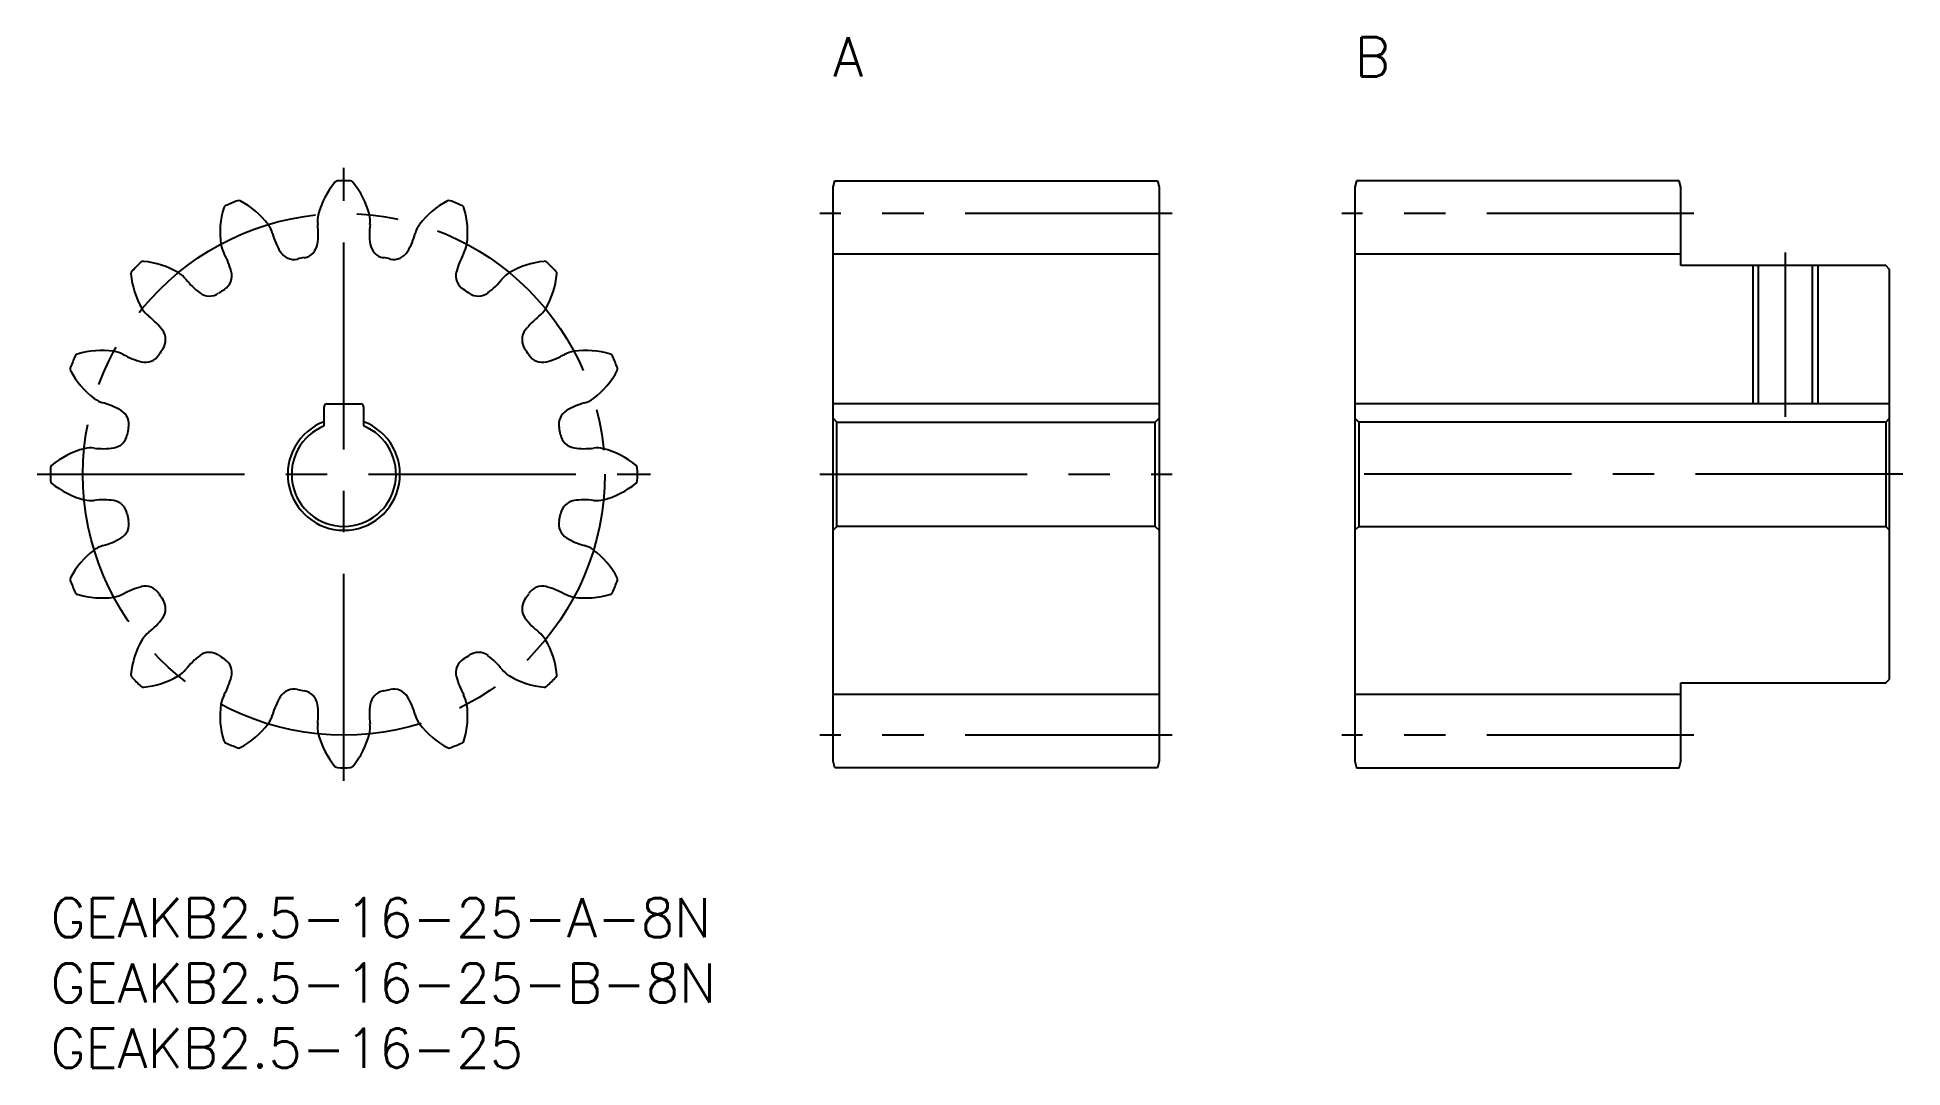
# Model space of a CAD drawing. Extents: x -1 to 142, y -13 to 66.
import ezdxf

# ---------------------------------------------------------------- set-up
doc = ezdxf.new("R2010")
doc.units = 0
doc.header["$LTSCALE"] = 0.5
doc.linetypes.add('CENTER', pattern=[50.8, 31.75, -6.35, 6.35, -6.35])
for name, color, linetype in [('MSM_CENTER', 1, 'CENTER'), ('MSM_CONTINUOUS', 7, 'CONTINUOUS'), ('MSM_NARROW', 5, 'CONTINUOUS'), ('MSM_PART_NUMBER', 7, 'CONTINUOUS')]:
    doc.layers.add(name, color=color, linetype=linetype)
doc.styles.get("Standard").update_dxf_attribs({"font": 'txt.shx', "height": 1, "bigfont": 'bigfont.shx'})

# ---------------------------------------------------------------- blocks, each defined once
blk = doc.blocks.new('*U2')
at = {"layer": 'MSM_PART_NUMBER'}
blk.add_text('GEAKB2.5-16-25-A-8N', height=3, dxfattribs=at).set_placement((0, -3))
blk = doc.blocks.new('*U3')
at = {"layer": 'MSM_PART_NUMBER'}
blk.add_text('GEAKB2.5-16-25-B-8N', height=3, dxfattribs=at).set_placement((0, -8))
blk = doc.blocks.new('*U5')
at = {"layer": 'MSM_PART_NUMBER'}
blk.add_text('GEAKB2.5-16-25', height=3, dxfattribs=at).set_placement((0, -13))
blk = doc.blocks.new('*U6')
at = {"layer": 'MSM_PART_NUMBER'}
blk.add_text('A', height=3, dxfattribs=at).set_placement((60, 63))
blk = doc.blocks.new('*U7')
at = {"layer": 'MSM_PART_NUMBER'}
blk.add_text('B', height=3, dxfattribs=at).set_placement((100, 63))

msp = doc.modelspace()

# ---------------------------------------------------------------- linework, layer by layer
at = {"layer": 'MSM_CENTER'}
for p, q in [((22.5, 9), (22.5, 56)), ((86, 52.5), (59, 52.5)), ((126, 52.5), (99, 52.5)), ((133, 49.5), (133, 36.9)), ((-1, 32.5), (46, 32.5)), ((59, 32.5), (86, 32.5)), ((142, 32.5), (99, 32.5)), ((86, 12.5), (59, 12.5)), ((126, 12.5), (99, 12.5))]:
    msp.add_line(p, q, dxfattribs=at)
msp.add_circle((22.5, 32.5), 20, dxfattribs=at)
at = {"layer": 'MSM_CONTINUOUS'}
for p, q in [((60, 54.5), (60.13, 55)), ((60, 10.5), (60, 54.5)), ((60.13, 55), (84.87, 55)), ((84.87, 55), (85, 54.5)), ((85, 54.5), (85, 10.5)), ((100.13, 55), (100, 54.5)), ((100, 54.5), (100, 10.5)), ((124.87, 55), (100.13, 55)), ((125, 54.5), (124.87, 55)), ((125, 48.5), (125, 54.5)), ((85, 49.38), (60, 49.38)), ((125, 49.38), (100, 49.38)), ((140.7, 48.5), (125, 48.5)), ((130.93, 48.5), (130.93, 37.9)), ((135.07, 48.5), (135.07, 37.9)), ((141, 48.2), (140.7, 48.5)), ((141, 16.8), (141, 48.2)), ((21, 36.21), (21, 37.7)), ((21.2, 37.9), (23.8, 37.9)), ((24, 37.7), (24, 36.21)), ((85, 37.9), (60, 37.9)), ((141, 37.9), (100, 37.9)), ((60.3, 36.5), (60, 36.8)), ((60.3, 36.5), (84.7, 36.5)), ((60.3, 28.5), (60.3, 36.5)), ((85, 36.8), (84.7, 36.5)), ((84.7, 28.5), (84.7, 36.5)), ((100, 36.8), (100.3, 36.5)), ((100.3, 36.5), (100.3, 28.5)), ((140.7, 36.5), (100.3, 36.5)), ((140.7, 36.5), (141, 36.8)), ((140.7, 36.5), (140.7, 28.5)), ((60, 28.2), (60.3, 28.5)), ((84.7, 28.5), (60.3, 28.5)), ((84.7, 28.5), (85, 28.2)), ((100.3, 28.5), (100, 28.2)), ((100.3, 28.5), (140.7, 28.5)), ((141, 28.2), (140.7, 28.5)), ((125, 10.5), (125, 16.5)), ((125, 16.5), (140.7, 16.5)), ((140.7, 16.5), (141, 16.8)), ((85, 15.62), (60, 15.62)), ((125, 15.62), (100, 15.62)), ((60.13, 10), (60, 10.5)), ((85, 10.5), (84.87, 10)), ((100, 10.5), (100.13, 10)), ((124.87, 10), (125, 10.5)), ((84.87, 10), (60.13, 10)), ((100.13, 10), (124.87, 10))]:
    msp.add_line(p, q, dxfattribs=at)
for centre, radius, start, end in [((26.74, 50.81), 6.4, 140.2834, 165.625), ((22.01, 54.74), 0.25, 91.2655, 140.2835), ((22.5, 32.5), 22.5, 88.7345, 91.2655), ((22.99, 54.74), 0.25, 39.7166, 88.7345), ((18.26, 50.81), 6.4, 14.375, 39.7166), ((19.41, 51.04), 6.4, 162.7834, 188.125), ((13.53, 52.86), 0.25, 113.7655, 162.7835), ((22.5, 32.5), 22.5, 111.2345, 113.7655), ((14.44, 53.24), 0.25, 62.2166, 111.2345), ((11.57, 47.8), 6.4, 36.875, 62.2166), ((33.43, 47.8), 6.4, 117.7834, 143.125), ((30.56, 53.24), 0.25, 68.7655, 117.7835), ((22.5, 32.5), 22.5, 66.2345, 68.7655), ((31.47, 52.86), 0.25, 17.2166, 66.2345), ((25.59, 51.04), 6.4, 351.875, 17.2166), ((15.08, 50.42), 2.02, 14.9873, 36.875), ((22.5, 51.9), 2.02, 165.625, 187.5127), ((15.21, 50.94), 5.33, 351.4188, 7.5127), ((22.5, 51.9), 2.02, 352.4873, 14.375), ((29.79, 50.94), 5.33, 172.4873, 188.5812), ((29.92, 50.42), 2.02, 143.125, 165.0127), ((15.08, 50.42), 2.02, 188.125, 210.0127), ((22.18, 52.33), 5.33, 194.9873, 211.0812), ((19.24, 50.33), 1.25, 280.3497, 351.4188), ((25.76, 50.33), 1.25, 188.5812, 259.6503), ((22.82, 52.33), 5.33, 328.9188, 345.0127), ((29.92, 50.42), 2.02, 329.9873, 351.875), ((22.5, 32.5), 22.5, 133.7345, 136.2655), ((7.12, 48.58), 0.25, 84.7166, 133.7345), ((6.55, 42.45), 6.4, 59.375, 84.7166), ((8.7, 46.74), 5.33, 13.9188, 30.0127), ((18.69, 50.22), 1.25, 211.0812, 282.1503), ((22.5, 32.5), 16.88, 100.3497, 102.1503), ((22.5, 32.5), 16.88, 77.8497, 79.6503), ((26.31, 50.22), 1.25, 257.8497, 328.9188), ((36.3, 46.74), 5.33, 149.9873, 166.0812), ((38.45, 42.45), 6.4, 95.2834, 120.625), ((37.88, 48.58), 0.25, 46.2655, 95.2835), ((22.5, 32.5), 22.5, 43.7345, 46.2655), ((6.42, 47.88), 0.25, 136.2655, 185.2835), ((12.55, 48.45), 6.4, 185.2834, 210.625), ((8.78, 46.22), 2.02, 37.4873, 59.375), ((14.62, 50.7), 5.33, 217.4873, 233.5812), ((12.67, 47.73), 1.25, 302.8497, 13.9188), ((32.33, 47.73), 1.25, 166.0812, 237.1503), ((30.38, 50.7), 5.33, 306.4188, 322.5127), ((36.22, 46.22), 2.02, 120.625, 142.5127), ((32.45, 48.45), 6.4, 329.375, 354.7166), ((38.58, 47.88), 0.25, 354.7165, 43.7345), ((12.19, 47.41), 1.25, 233.5812, 304.6503), ((22.5, 32.5), 16.87, 122.8497, 124.6503), ((22.5, 32.5), 16.88, 55.3497, 57.1503), ((32.81, 47.41), 1.25, 235.3497, 306.4188), ((8.78, 46.22), 2.02, 210.625, 232.5127), ((4.3, 40.38), 5.33, 36.4188, 52.5127), ((40.7, 40.38), 5.33, 127.4873, 143.5812), ((36.22, 46.22), 2.02, 307.4873, 329.375), ((7.59, 42.81), 1.25, 325.3497, 36.4188), ((37.41, 42.81), 1.25, 143.5812, 214.6503), ((22.5, 32.5), 22.5, 156.2345, 158.7655), ((2.14, 41.47), 0.25, 107.2166, 156.2345), ((3.96, 35.59), 6.4, 81.875, 107.2166), ((4.58, 39.92), 2.02, 59.9873, 81.875), ((8.26, 46.3), 5.33, 239.9873, 256.0812), ((7.27, 42.33), 1.25, 256.0812, 327.1503), ((22.5, 32.5), 16.88, 145.3497, 147.1503), ((22.5, 32.5), 16.88, 32.8497, 34.6503), ((37.73, 42.33), 1.25, 212.8497, 283.9188), ((36.74, 46.3), 5.33, 283.9188, 300.0127), ((40.42, 39.92), 2.02, 98.125, 120.0127), ((41.04, 35.59), 6.4, 72.7834, 98.125), ((42.86, 41.47), 0.25, 23.7655, 72.7835), ((22.5, 32.5), 22.5, 21.2345, 23.7655), ((1.76, 40.56), 0.25, 158.7655, 207.7835), ((7.2, 43.43), 6.4, 207.7834, 233.125), ((37.8, 43.43), 6.4, 306.875, 332.2166), ((43.24, 40.56), 0.25, 332.2166, 21.2345), ((4.58, 39.92), 2.02, 233.125, 255.0127), ((2.67, 32.82), 5.33, 58.9188, 75.0127), ((4.78, 36.31), 1.25, 347.8497, 58.9188), ((21.2, 37.7), 0.2, 90, 180), ((23.8, 37.7), 0.2, 0, 90), ((40.22, 36.31), 1.25, 121.0812, 192.1503), ((42.33, 32.82), 5.33, 104.9873, 121.0812), ((40.42, 39.92), 2.02, 284.9873, 306.875), ((22.5, 32.5), 16.88, 167.8497, 169.6503), ((22.5, 32.5), 4.3, 110.4162, 69.5838), ((22.5, 32.5), 4, 112.0243, 67.9757), ((22.5, 32.5), 16.88, 10.3497, 12.1503), ((4.19, 28.26), 6.4, 104.375, 129.7166), ((3.1, 32.5), 2.02, 82.4873, 104.375), ((4.06, 39.79), 5.33, 262.4873, 278.5812), ((4.67, 35.76), 1.25, 278.5812, 349.6503), ((40.33, 35.76), 1.25, 190.3497, 261.4188), ((40.94, 39.79), 5.33, 261.4188, 277.5127), ((41.9, 32.5), 2.02, 75.625, 97.5127), ((40.81, 28.26), 6.4, 50.2834, 75.625), ((22.5, 32.5), 22.5, 178.7345, 181.2655), ((0.26, 32.99), 0.25, 129.7166, 178.7345), ((44.74, 32.99), 0.25, 1.2655, 50.2835), ((22.5, 32.5), 22.5, 358.7345, 1.2655), ((0.26, 32.01), 0.25, 181.2655, 230.2835), ((4.19, 36.74), 6.4, 230.2834, 255.625), ((40.81, 36.74), 6.4, 284.375, 309.7166), ((44.74, 32.01), 0.25, 309.7166, 358.7345), ((3.1, 32.5), 2.02, 255.625, 277.5127), ((4.06, 25.21), 5.33, 81.4188, 97.5127), ((4.67, 29.24), 1.25, 10.3497, 81.4188), ((40.33, 29.24), 1.25, 98.5812, 169.6503), ((40.94, 25.21), 5.33, 82.4873, 98.5812), ((41.9, 32.5), 2.02, 262.4873, 284.375), ((4.78, 28.69), 1.25, 301.0812, 12.1503), ((22.5, 32.5), 16.88, 190.3497, 192.1503), ((40.22, 28.69), 1.25, 167.8497, 238.9188), ((22.5, 32.5), 16.88, 347.8497, 349.6503), ((2.67, 32.18), 5.33, 284.9873, 301.0812), ((42.33, 32.18), 5.33, 238.9188, 255.0127), ((7.2, 21.57), 6.4, 126.875, 152.2166), ((4.58, 25.08), 2.02, 104.9873, 126.875), ((40.42, 25.08), 2.02, 53.125, 75.0127), ((37.8, 21.57), 6.4, 27.7834, 53.125), ((1.76, 24.44), 0.25, 152.2166, 201.2345), ((22.5, 32.5), 22.5, 201.2345, 203.7655), ((22.5, 32.5), 22.5, 336.2345, 338.7655), ((43.24, 24.44), 0.25, 338.7655, 27.7835), ((2.14, 23.53), 0.25, 203.7655, 252.7835), ((3.96, 29.41), 6.4, 252.7834, 278.125), ((4.58, 25.08), 2.02, 278.125, 300.0127), ((8.26, 18.7), 5.33, 103.9188, 120.0127), ((7.27, 22.67), 1.25, 32.8497, 103.9188), ((22.5, 32.5), 16.87, 212.8497, 214.6503), ((7.59, 22.19), 1.25, 323.5812, 34.6503), ((37.41, 22.19), 1.25, 145.3497, 216.4188), ((22.5, 32.5), 16.88, 325.3497, 327.1503), ((37.73, 22.67), 1.25, 76.0812, 147.1503), ((36.74, 18.7), 5.33, 59.9873, 76.0812), ((40.42, 25.08), 2.02, 239.9873, 261.875), ((41.04, 29.41), 6.4, 261.875, 287.2166), ((42.86, 23.53), 0.25, 287.2165, 336.2345), ((4.3, 24.62), 5.33, 307.4873, 323.5812), ((40.7, 24.62), 5.33, 216.4188, 232.5127), ((8.78, 18.78), 2.02, 127.4873, 149.375), ((36.22, 18.78), 2.02, 30.625, 52.5127), ((12.55, 16.55), 6.4, 149.375, 174.7166), ((14.62, 14.3), 5.33, 126.4188, 142.5127), ((12.19, 17.59), 1.25, 55.3497, 126.4188), ((22.5, 32.5), 16.87, 235.3497, 237.1503), ((22.5, 32.5), 16.88, 302.8497, 304.6503), ((32.81, 17.59), 1.25, 53.5812, 124.6503), ((30.38, 14.3), 5.33, 37.4873, 53.5812), ((32.45, 16.55), 6.4, 5.2834, 30.625), ((8.78, 18.78), 2.02, 300.625, 322.5127), ((12.67, 17.27), 1.25, 346.0812, 57.1503), ((32.33, 17.27), 1.25, 122.8497, 193.9188), ((36.22, 18.78), 2.02, 217.4873, 239.375), ((6.42, 17.12), 0.25, 174.7166, 223.7345), ((22.5, 32.5), 22.5, 223.7345, 226.2655), ((7.12, 16.42), 0.25, 226.2655, 275.2835), ((6.55, 22.55), 6.4, 275.2834, 300.625), ((8.7, 18.26), 5.33, 329.9873, 346.0812), ((18.69, 14.78), 1.25, 77.8497, 148.9188), ((22.5, 32.5), 16.88, 257.8497, 259.6503), ((19.24, 14.67), 1.25, 8.5812, 79.6503), ((25.76, 14.67), 1.25, 100.3497, 171.4188), ((22.5, 32.5), 16.88, 280.3497, 282.1503), ((26.31, 14.78), 1.25, 31.0812, 102.1503), ((36.3, 18.26), 5.33, 193.9188, 210.0127), ((38.45, 22.55), 6.4, 239.375, 264.7166), ((37.88, 16.42), 0.25, 264.7166, 313.7345), ((22.5, 32.5), 22.5, 313.7345, 316.2655), ((38.58, 17.12), 0.25, 316.2655, 5.2835), ((19.41, 13.96), 6.4, 171.875, 197.2166), ((15.08, 14.58), 2.02, 149.9873, 171.875), ((22.18, 12.67), 5.33, 148.9188, 165.0127), ((15.21, 14.06), 5.33, 352.4873, 8.5812), ((29.79, 14.06), 5.33, 171.4188, 187.5127), ((22.82, 12.67), 5.33, 14.9873, 31.0812), ((29.92, 14.58), 2.02, 8.125, 30.0127), ((25.59, 13.96), 6.4, 342.7834, 8.125), ((11.57, 17.2), 6.4, 297.7834, 323.125), ((15.08, 14.58), 2.02, 323.125, 345.0127), ((22.5, 13.1), 2.02, 172.4873, 194.375), ((22.5, 13.1), 2.02, 345.625, 7.5127), ((29.92, 14.58), 2.02, 194.9873, 216.875), ((33.43, 17.2), 6.4, 216.875, 242.2166), ((13.53, 12.14), 0.25, 197.2166, 246.2345), ((22.5, 32.5), 22.5, 246.2345, 248.7655), ((14.44, 11.76), 0.25, 248.7655, 297.7835), ((26.74, 14.19), 6.4, 194.375, 219.7166), ((18.26, 14.19), 6.4, 320.2834, 345.625), ((30.56, 11.76), 0.25, 242.2166, 291.2345), ((22.5, 32.5), 22.5, 291.2345, 293.7655), ((31.47, 12.14), 0.25, 293.7655, 342.7835), ((22.01, 10.26), 0.25, 219.7166, 268.7345), ((22.99, 10.26), 0.25, 271.2655, 320.2835), ((22.5, 32.5), 22.5, 268.7345, 271.2655)]:
    msp.add_arc(centre, radius, start, end, dxfattribs=at)
at = {"layer": 'MSM_NARROW'}
for p, q in [((130.5, 48.5), (130.5, 37.9)), ((135.5, 48.5), (135.5, 37.9))]:
    msp.add_line(p, q, dxfattribs=at)

# ---------------------------------------------------------------- block references
at = {"layer": 'MSM_CONTINUOUS'}
for name in ['*U6', '*U7', '*U2', '*U3', '*U5']:
    msp.add_blockref(name, (0, 0), dxfattribs=at)

doc.saveas('drawing.dxf')
